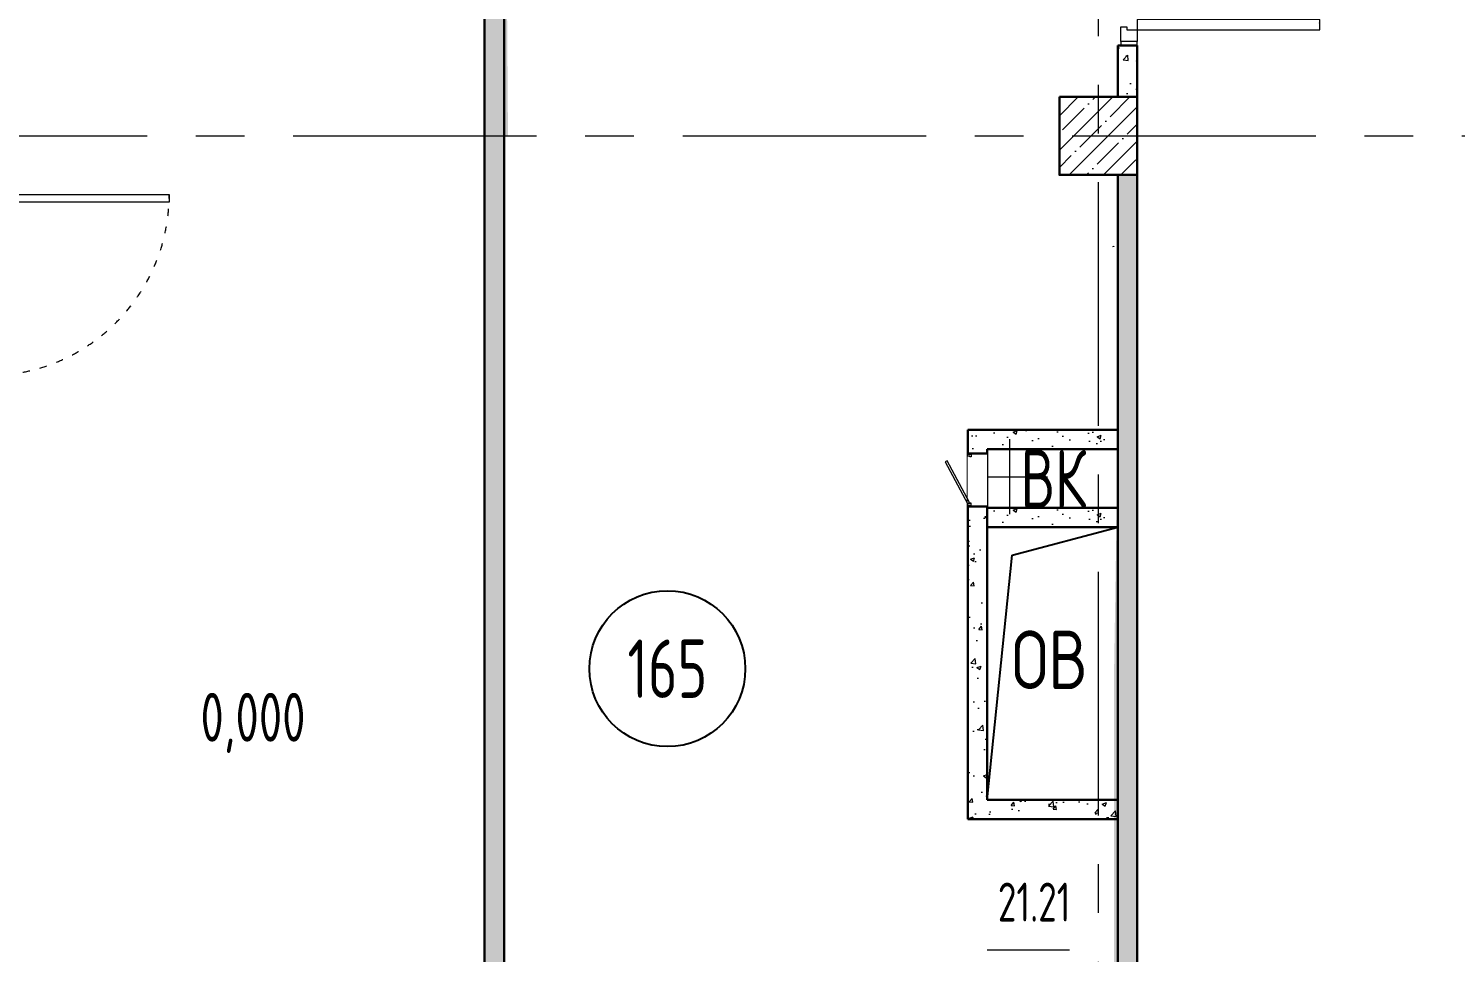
# Model space of a CAD drawing. Header units: millimetres. Extents: x -8689834 to 9419935, y 0 to 233063.
# Drawn here: x -187726 to -180400, y 120411 to 125152 of the extents above; entities that cross this region are included whole.
import ezdxf
from ezdxf import colors
from ezdxf.entities.mleader import LeaderData, LeaderLine
from ezdxf.enums import TextEntityAlignment as Align
from ezdxf.math import Vec2, Vec3

# ---------------------------------------------------------------- set-up
doc = ezdxf.new("R2010")
doc.units = ezdxf.units.MM
doc.header["$MEASUREMENT"] = 0
doc.set_wipeout_variables(frame=1)
doc.linetypes.add('ACAD_ISO03W100', pattern=[30, 12, -18])
doc.linetypes.add('CENTER', pattern=[2, 1.25, -0.25, 0.25, -0.25])
doc.layers.get('0').update_dxf_attribs({"color": 250, "lineweight": 9})
for name, color, linetype, lineweight in [('_ВК-К1', 14, 'Continuous', 40), ('АР_Выноски АПР', 7, 'Continuous', 5), ('АР_Двери', 175, 'Continuous', 18), ('АР_Колонны', 250, 'Continuous', 30), ('АР_Колонны Штрих', 250, 'Continuous', 5), ('АР_Маркер экспликации', 239, 'Continuous', 13), ('АР_Номер помещения', 1, 'Continuous', 25), ('АР_Оси', 195, 'Continuous', 9), ('АР_Отметки', 250, 'Continuous', 15), ('АР_Перегородки газоблок', 165, 'Continuous', 30), ('АР_Перегородки газоблок_Штрих', 165, 'Continuous', 5), ('АР_Помещения_площадь', 19, 'Continuous', 9), ('Задания на лючки', 32, 'Continuous', 15), ('Подвал', 250, 'Continuous', 30), ('Эвакуация', 7, 'Continuous', 9)]:
    doc.layers.add(name, color=color, linetype=linetype, lineweight=lineweight)
doc.layers.add('АР_Отверстия', color=251, linetype='Continuous')
doc.layers.add('М_шахты ОВ-АР', color=10, linetype='Continuous')
doc.styles.add('ICOCPEUR', font='isocpeur.ttf')
doc.styles.add('ISOCPEUR', font='isocpeur.ttf', dxfattribs={"width": 0.7})
doc.styles.get("Standard").update_dxf_attribs({"font": 'isocpeur.ttf', "width": 0.7})
pattern_1 = [(50, (0, 0), (215.17805, -18.82564), [22.5, -247.5]), (355, (0, 0), (-41.6254, 225.65764), [18, -198]), (100.45144, (17.93, -1.57), (173.55265, 206.832), [19.12206, -210.34263]), (46.1842, (0, 60), (320.1724, -49.65578), [33.75, -371.25]), (96.63564, (26.68, 55.86), (280.3986, 292.2356), [28.6831, -315.51413]), (351.18416, (0, 60), (280.3986, 292.2356), [27, -297]), (21, (30, 45), (179.07212, -120.78567), [22.5, -247.5]), (326, (30, 45), (72.9946, 217.54501), [18, -198]), (71.45144, (44.92, 34.93), (252.06671, 96.75935), [19.12206, -210.34263]), (37.5, (0, 0), (3.647957, 99.868156), [0, -195.6, 0, -201, 0, -198.75]), (7.5, (0, 0), (78.92086, 118.323514), [0, -114.6, 0, -191.1, 0, -75.75]), (327.5, (-66.9, 0), (160.14673, -6.766462), [0, -75, 0, -234, 0, -310.5]), (317.5, (-96.9, 0), (174.95585, 30.031495), [0, -97.5, 0, -155.4, 0, -220.5])]

# ---------------------------------------------------------------- blocks, each defined once
blk = doc.blocks.new('*U35')
at = {"layer": 'АР_Номер помещения', "color": 7}
blk.add_circle((-263.9, -2290.1), 400, dxfattribs=at)
at = {"layer": 'АР_Помещения_площадь', "color": 7}
blk.add_line((1800.3, -3734.5), (1377.9, -3734.5), dxfattribs=at)
at = {"color": 7, "style": 'ISOCPEUR', "width": 0.7, "flags": 1}
blk.add_attdef('КАТЕГОРИЯ', (-499.2, -2092.2), '', height=250, dxfattribs=at)
at = {"layer": 'АР_Номер помещения', "color": 7, "style": 'ISOCPEUR', "width": 0.7}
blk.add_attdef('НОМЕР_ПОМЕЩЕНИЯ', text='', height=300, dxfattribs=at).set_placement((-263.9, -2290.1), align=Align.MIDDLE_CENTER)
at = {"layer": 'АР_Помещения_площадь', "color": 7, "lineweight": 30, "width": 0.7, "flags": 104}
blk.add_attdef('ИМЯ_ПОМЕЩЕНИЯ', text='', height=100, dxfattribs=at).set_placement((157.6, 1217.1), align=Align.MIDDLE_CENTER)
at = {"layer": 'АР_Помещения_площадь', "color": 7, "style": 'ISOCPEUR', "width": 0.7}
blk.add_attdef('ПЛОЩАДЬ_ПОМЕЩЕНИЯ', text='', height=200, dxfattribs=at).set_placement((1805.1, -3488), align=Align.MIDDLE_RIGHT)
blk = doc.blocks.new('двупольн.дв.2000')
at = {"layer": 'АР_Двери'}
for points in [[(0, 2017), (85, 2017), (85, 1995.7), (0, 1995.7), (0, 2017)], [(85, 1995.7), (0, 1995.7), (0, 1921.4), (31.9, 1921.4), (31.9, 1937.3), (85, 1937.3), (85, 1995.7)], [(85, 4.2), (0, 4.2), (0, 78.6), (31.9, 78.6), (31.9, 62.7), (85, 62.7), (85, 4.2)], [(0, -17), (85, -17), (85, 4.2), (0, 4.2), (0, -17)]]:
    blk.add_lwpolyline(points, dxfattribs=at)
for points in [[(85, 1937.3), (1022.3, 1937.3), (1022.3, 1884.3), (85, 1884.3)], [(85, 62.7), (1022.3, 62.7), (1022.3, 115.6), (85, 115.6)]]:
    blk.add_lwpolyline(points, close=True, dxfattribs=at)
at = {"layer": 'АР_Двери', "linetype": 'ACAD_ISO03W100', "ltscale": 3}
for centre, start, end in [((72.8, 1949.5), 270.73674, 359.26326), ((72.8, 50.4), 0.73674, 89.26326)]:
    blk.add_arc(centre, 949.6, start, end, dxfattribs=at)
blk = doc.blocks.new('*U760')
for points in [[(-55, -80), (-55, 0), (-115, 0), (-115, -40), (-100, -40), (-100, -80), (-55, -80)], [(0, 0), (0, -80), (-55, -80), (-55, 0), (0, 0)], [(-1130, 0), (-1130, -80), (-1075, -80), (-1075, 0), (-1130, 0)], [(-1075, -80), (-1075, 0), (-1015, 0), (-1015, -40), (-1030, -40), (-1030, -80), (-1075, -80)]]:
    blk.add_lwpolyline(points)
blk.add_lwpolyline([(-100, -80), (-100, -1010), (-140, -1010), (-140, -80)], close=True)
at = {"linetype": 'ACAD_ISO03W100', "ltscale": 3}
blk.add_arc((-100, -80), 930, 180, 270, dxfattribs=at)
blk = doc.blocks.new('_DotSmall')
at = {"color": 0, "linetype": 'ByBlock', "const_width": 0.5}
blk.add_lwpolyline([(-0.0625, 0, 1), (0.0625, 0, 1)], format="xyb", close=True, dxfattribs=at)
blk = doc.blocks.new('A$C6552fe61')
at = {"layer": '_ВК-К1', "color": 18, "lineweight": 9, "ltscale": 100, "true_color": 0x000000}
for p, q in [((0, 192.4), (0, -192.4)), ((-195.4, 0), (195.4, 0))]:
    blk.add_line(p, q, dxfattribs=at)
blk = doc.blocks.new('*U2026')
at = {"color": 7}
blk.add_wipeout([(-565, 60), (445, 60), (445, -310), (-565, -310)], dxfattribs=at)
for p, q in [((-530, 60), (-565, 60)), ((-550, 60), (-550, -10)), ((-550, -10), (-550, 60)), ((-510, 60), (-530, 60)), ((-510, 20), (-510, 60)), ((-500, 20), (-510, 20)), ((-500, -10), (-500, 20)), ((380, -10), (380, 20)), ((380, 20), (390, 20)), ((390, 20), (390, 60)), ((390, 60), (410, 60)), ((410, 60), (445, 60)), ((430, 60), (430, -10)), ((430, -10), (430, 60)), ((-565, -10), (-530, -10)), ((-530, -10), (-500, -10)), ((410, -10), (380, -10)), ((445, -10), (410, -10))]:
    blk.add_line(p, q)
at = {"lineweight": 30}
for p, q in [((-565, 60), (-565, -310)), ((445, 60), (445, -310))]:
    blk.add_line(p, q, dxfattribs=at)
blk.add_lwpolyline([(389, 60), (370, 25), (-424, 448), (-406, 483)], close=True)

msp = doc.modelspace()

# ---------------------------------------------------------------- hatches: boundary and pattern name
at = {"layer": 'АР_Колонны Штрих', "ltscale": 100}
h = msp.add_hatch(dxfattribs=at)
h.set_pattern_fill('ANSI35', color=256, scale=500)
h.set_pattern_definition([(45, (-1139486.01, 164672.16), (-88.388348, 88.388348), []), (45, (-1139397.63, 164672.16), (-88.388348, 88.388348), [156.25, -31.25, 0, -31.25])])
h.paths.add_polyline_path([(-182033.915, 124800.682), (-182433.915, 124800.682), (-182433.915, 124400.682), (-182033.915, 124400.682)])
at = {"layer": 'АР_Перегородки газоблок_Штрих', "ltscale": 100}
h = msp.add_hatch(dxfattribs=at)
h.set_pattern_fill('AR-CONC', color=256, scale=30)
h.set_pattern_definition(pattern_1)
h.paths.add_polyline_path([(-185284.444, 124600.682), (-185384.444, 124600.682), (-185384.444, 118400.682), (-185060.174, 118400.682), (-185060.174, 118500.682), (-185284.444, 118500.682), (-185284.444, 119947.165), (-183895.015, 119947.165), (-183375.015, 119947.165), (-182233.915, 119947.165), (-182233.915, 120047.165), (-185284.444, 120047.165)])
h.paths.add_polyline_path([(-185284.444, 127350.682), (-185384.444, 127350.682), (-185384.444, 124600.682), (-185264.444, 124600.682)])
h.paths.add_polyline_path([(-182033.915, 124400.682), (-182133.915, 124400.682), (-182133.915, 123035.6), (-182154.036, 121795.6), (-182153.965, 120047.165), (-182233.915, 120047.165), (-182233.915, 119947.165), (-182133.915, 119947.165), (-182133.915, 119327.165), (-182133.915, 118800.682), (-182033.915, 118800.682)])
h = msp.add_hatch(dxfattribs=at)
h.set_pattern_fill('AR-CONC', color=256, scale=30)
h.set_pattern_definition(pattern_1)
h.paths.add_polyline_path([(-182034.463, 125064.869), (-182133.915, 125064.869), (-182034.463, 125064.883), (-182134.189, 125064.856), (-182133.641, 124800.682), (-182033.915, 124800.682)])
h = msp.add_hatch(dxfattribs=at)
h.set_pattern_fill('AR-CONC', color=256, scale=30)
h.set_pattern_definition([(50, (-269876.38, -641.58), (215.17805, -18.82564), [22.5, -247.5]), (355, (-269876.38, -641.58), (-41.6254, 225.65764), [18, -198]), (100.45144, (-269858.45, -643.15), (173.55265, 206.832), [19.12206, -210.34263]), (46.1842, (-269876.38, -581.58), (320.1724, -49.6558), [33.75, -371.25]), (96.63564, (-269849.7, -585.72), (280.3986, 292.2356), [28.6831, -315.5141]), (351.18416, (-269876.38, -581.58), (280.3986, 292.2356), [27, -297]), (21, (-269846.38, -596.58), (179.07212, -120.78567), [22.5, -247.5]), (326, (-269846.38, -596.58), (72.9946, 217.545), [18, -198]), (71.45144, (-269831.46, -606.65), (252.0667, 96.75935), [19.12206, -210.34263]), (37.5, (-269876.38, -641.58), (3.647957, 99.868156), [0, -195.6, 0, -201, 0, -198.75]), (7.5, (-269876.38, -641.58), (78.92086, 118.32351), [0, -114.6, 0, -191.1, 0, -75.75]), (327.5, (-269943.28, -641.58), (160.14673, -6.76646), [0, -75, 0, -234, 0, -310.5]), (317.5, (-269973.28, -641.58), (174.95585, 30.0315), [0, -97.5, 0, -155.4, 0, -220.5])])
h.paths.add_polyline_path([(-182134.043, 123092.753), (-182903.915, 123092.775), (-182903.915, 121094.65), (-182134.043, 121094.65), (-182134.043, 121194.65), (-182803.915, 121194.65), (-182803.982, 122992.753), (-182134.043, 122992.753)])
h = msp.add_hatch(dxfattribs=at)
h.set_pattern_fill('AR-CONC', color=256, scale=30)
h.set_pattern_definition([(50, (-269876.38, -1041.58), (215.17805, -18.82564), [22.5, -247.5]), (355, (-269876.38, -1041.58), (-41.6254, 225.65764), [18, -198]), (100.45144, (-269858.45, -1043.15), (173.55265, 206.832), [19.12206, -210.34263]), (46.1842, (-269876.38, -981.58), (320.1724, -49.6558), [33.75, -371.25]), (96.63564, (-269849.7, -985.72), (280.3986, 292.2356), [28.6831, -315.5141]), (351.18416, (-269876.38, -981.58), (280.3986, 292.2356), [27, -297]), (21, (-269846.38, -996.58), (179.07212, -120.78567), [22.5, -247.5]), (326, (-269846.38, -996.58), (72.9946, 217.545), [18, -198]), (71.45144, (-269831.46, -1006.65), (252.0667, 96.75935), [19.12206, -210.34263]), (37.5, (-269876.38, -1041.58), (3.647957, 99.868156), [0, -195.6, 0, -201, 0, -198.75]), (7.5, (-269876.38, -1041.58), (78.92086, 118.32351), [0, -114.6, 0, -191.1, 0, -75.75]), (327.5, (-269943.28, -1041.58), (160.14673, -6.76646), [0, -75, 0, -234, 0, -310.5]), (317.5, (-269973.28, -1041.58), (174.95585, 30.0315), [0, -97.5, 0, -155.4, 0, -220.5])])
h.paths.add_polyline_path([(-182134.043, 122692.753), (-182803.982, 122692.753), (-182803.982, 122592.753), (-182134.043, 122592.753)])

# ---------------------------------------------------------------- linework, layer by layer
at = {"layer": 'АР_Колонны', "ltscale": 100}
msp.add_lwpolyline([(-182433.915, 124800.682), (-182033.915, 124800.682), (-182033.915, 124400.682), (-182433.915, 124400.682)], close=True, dxfattribs=at)
at = {"layer": 'АР_Оси', "linetype": 'CENTER', "ltscale": 1000}
for p, q in [((-182233.915, 134363.151), (-182233.915, 78630.803)), ((-224367.609, 124600.682), (-141189.207, 124600.682)), ((-224367.609, 124600.682), (-141189.207, 124600.682))]:
    msp.add_line(p, q, dxfattribs=at)
at = {"layer": 'АР_Перегородки газоблок', "ltscale": 100}
for p, q in [((-182903.915, 123092.775), (-182134.043, 123092.753)), ((-182903.915, 123092.775), (-182903.915, 121094.65)), ((-182134.043, 122992.753), (-182803.915, 122992.753)), ((-182803.915, 122992.753), (-182803.915, 121194.65)), ((-182134.043, 122692.753), (-182803.982, 122692.753)), ((-182803.915, 121194.65), (-182134.043, 121194.65)), ((-182134.043, 121094.65), (-182903.915, 121094.65))]:
    msp.add_line(p, q, dxfattribs=at)
for points in [[(-185384.444, 118400.682), (-185384.444, 127350.682)], [(-185284.444, 127350.682), (-185284.444, 120047.165)], [(-182133.915, 124800.682), (-182133.915, 125064.89)], [(-182133.915, 125064.883), (-182033.915, 125064.848)], [(-182033.915, 124800.682), (-182033.915, 125064.848)], [(-182133.915, 124400.682), (-182133.915, 118800.682)], [(-182033.915, 124400.682), (-182033.915, 118800.682)], [(-182134.043, 122592.753), (-182803.982, 122592.753)]]:
    msp.add_lwpolyline(points, dxfattribs=at)
at = {"layer": 'М_шахты ОВ-АР', "linetype": 'ByBlock'}
for p, q in [((-182676.669, 122450.149), (-182134.043, 122592.753)), ((-182803.915, 121194.65), (-182676.669, 122450.149))]:
    msp.add_line(p, q, dxfattribs=at)
at = {"layer": 'Эвакуация', "lineweight": 18}
for p in [(-182158.665, 124034.128), (-182154.165, 124034.128)]:
    msp.add_line(p, (-182154.165, 124035.628), dxfattribs=at)
at = {"layer": 'Эвакуация'}
msp.add_line((-182154.165, 124035.628), (-182154.165, 124034.128), dxfattribs=at)

# ---------------------------------------------------------------- block references
at = {"layer": 'АР_Двери', "lineweight": 30, "ltscale": 100}
msp.add_blockref('двупольн.дв.2000', (-182118.915, 125081.878), dxfattribs=at)
at = {"layer": 'АР_Двери', "rotation": 90.00000000000001}
msp.add_blockref('*U760', (-188013.915, 124400.815), dxfattribs=at)
at = {"layer": 'АР_Маркер экспликации'}
ref = msp.add_blockref('*U35', (-184182.179, 124156.98), dxfattribs=at)
ref.add_attrib('НОМЕР_ПОМЕЩЕНИЯ', '165', dxfattribs={"layer": 'АР_Номер помещения', "color": 7, "height": 300, "style": 'ISOCPEUR', "width": 0.7}).set_placement((-184446.05, 121866.922), align=Align.MIDDLE_CENTER)
ref.add_attrib('ПЛОЩАДЬ_ПОМЕЩЕНИЯ', '21.21', dxfattribs={"layer": 'АР_Помещения_площадь', "color": 7, "height": 200, "style": 'ISOCPEUR', "width": 0.7}).set_placement((-182377.04, 120669.023), align=Align.MIDDLE_RIGHT)
at = {"layer": 'Подвал', "lineweight": 13, "ltscale": 500}
msp.add_blockref('A$C6552fe61', (-182689.444, 122851.775), dxfattribs=at)

# ---------------------------------------------------------------- texts
at = {"layer": 'АР_Отверстия', "color": 1, "ltscale": 100, "insert": (-182464.241, 122840.199), "char_height": 300, "attachment_point": 5, "line_spacing_factor": 0.7, "style": 'ICOCPEUR'}
msp.add_mtext('\\A1;{\\W0.7;ВК}', dxfattribs=at)
at = {"layer": 'АР_Отверстия', "ltscale": 100, "insert": (-182484.365, 121912.382), "char_height": 300, "attachment_point": 5, "line_spacing_factor": 0.7, "style": 'ICOCPEUR'}
msp.add_mtext('\\A1;{\\W0.8;ОВ}', dxfattribs=at)

# ---------------------------------------------------------------- leaders
at = {"layer": 'АР_Выноски АПР'}
ml = msp.add_multileader_mtext('Standard', dxfattribs=at)
ml.set_content('зашивка сифонов \\Pпод раковинами', color=256, style='ISOCPEUR')
ml.set_leader_properties()
ml.build(insert=Vec2(0, 0))
ml.multileader.update_dxf_attribs({"text_left_attachment_type": 6, "text_right_attachment_type": 6, "dogleg_length": 100, "arrow_head_size": 250})
ctx = ml.context
ctx.base_point, ctx.char_height, ctx.arrow_head_size, ctx.landing_gap_size, ctx.plane_origin = Vec3(-190093.211, 121727.802), 250, 250, 25, Vec3(-184592.624, 131529.89)
ctx.left_attachment, ctx.right_attachment = 6, 6
notes = []
notes.append((ctx, [(0, (1, 1, 0), (-190193.211, 121727.802), (1, 0), 100, [(2, [(-191084.338, 121053.215)], 0, [])])]))
ctx.mtext.insert, ctx.mtext.width, ctx.mtext.defined_height, ctx.mtext.flow_direction = Vec3(-190068.211, 122052.802), 4200.76545, 12.17, 5
at = {"layer": 'АР_Отметки'}
ml = msp.add_multileader_mtext('Standard', dxfattribs=at)
ml.set_content('-0,180', color=256, style='ISOCPEUR')
ml.set_leader_properties(color=256, linetype='Continuous', lineweight=-1)
ml.set_arrow_properties(name='DOTSMALL')
ml.build(insert=Vec2(0, 0))
ml.multileader.update_dxf_attribs({"has_text_frame": 1, "text_left_attachment_type": 4, "text_right_attachment_type": 4, "dogleg_length": 100, "arrow_head_size": 180})
ctx = ml.context
ctx.base_point, ctx.char_height, ctx.arrow_head_size, ctx.landing_gap_size, ctx.plane_origin = Vec3(-187330.859, 132104.907), 250, 180, 50, Vec3(-189492.071, 131156.158)
ctx.left_attachment, ctx.right_attachment = 4, 4
notes.append((ctx, [(0, (0, 0, 0), (0, 0), (1, 0), 1, [])]))
ctx.mtext.insert, ctx.mtext.width, ctx.mtext.line_spacing_style, ctx.mtext.flow_direction = Vec3(-187280.859, 132438.24), 852.69703, 2, 5
ml = msp.add_multileader_mtext('Standard', dxfattribs=at)
ml.set_content('-0,180', color=256, style='ISOCPEUR')
ml.set_leader_properties(color=256, linetype='Continuous', lineweight=-1)
ml.set_arrow_properties(name='DOTSMALL')
ml.build(insert=Vec2(0, 0))
ml.multileader.update_dxf_attribs({"has_text_frame": 1, "text_left_attachment_type": 4, "text_right_attachment_type": 4, "dogleg_length": 100, "arrow_head_size": 180})
ctx = ml.context
ctx.base_point, ctx.char_height, ctx.arrow_head_size, ctx.landing_gap_size, ctx.plane_origin = Vec3(-186007.86, 129680.963), 250, 180, 50, Vec3(-188169.073, 128732.214)
ctx.left_attachment, ctx.right_attachment = 4, 4
notes.append((ctx, [(0, (0, 0, 0), (0, 0), (1, 0), 1, [])]))
ctx.mtext.insert, ctx.mtext.width, ctx.mtext.line_spacing_style, ctx.mtext.flow_direction = Vec3(-185957.86, 130014.296), 852.69703, 2, 5
ml = msp.add_multileader_mtext('Standard', dxfattribs=at)
ml.set_content('Л.4', color=256, style='ISOCPEUR')
ml.set_leader_properties(color=256, linetype='Continuous', lineweight=-1)
ml.set_arrow_properties(name='DOTSMALL')
ml.build(insert=Vec2(0, 0))
ml.multileader.update_dxf_attribs({"has_text_frame": 1, "text_left_attachment_type": 4, "text_right_attachment_type": 4, "dogleg_length": 100, "arrow_head_size": 180})
ctx = ml.context
ctx.base_point, ctx.char_height, ctx.arrow_head_size, ctx.landing_gap_size, ctx.plane_origin = Vec3(-184816.284, 129601.585), 250, 180, 50, Vec3(-159580.366, 117978.465)
ctx.left_attachment, ctx.right_attachment = 4, 4
notes.append((ctx, [(0, (0, 0, 0), (0, 0), (1, 0), 1, [])]))
ctx.mtext.insert, ctx.mtext.width, ctx.mtext.line_spacing_style, ctx.mtext.flow_direction = Vec3(-184766.284, 129934.918), 852.69703, 2, 5
ml = msp.add_multileader_mtext('Standard', dxfattribs=at)
ml.set_content('-0,180', color=256, style='ISOCPEUR')
ml.set_leader_properties(color=256, linetype='Continuous', lineweight=-1)
ml.set_arrow_properties(name='DOTSMALL')
ml.build(insert=Vec2(0, 0))
ml.multileader.update_dxf_attribs({"has_text_frame": 1, "text_left_attachment_type": 4, "text_right_attachment_type": 4, "dogleg_length": 100, "arrow_head_size": 180})
ctx = ml.context
ctx.base_point, ctx.char_height, ctx.arrow_head_size, ctx.landing_gap_size, ctx.plane_origin = Vec3(-195902.064, 128915.242), 250, 180, 50, Vec3(-198063.277, 127966.493)
ctx.left_attachment, ctx.right_attachment = 4, 4
notes.append((ctx, [(0, (0, 0, 0), (0, 0), (1, 0), 1, [])]))
ctx.mtext.insert, ctx.mtext.width, ctx.mtext.line_spacing_style, ctx.mtext.flow_direction = Vec3(-195852.064, 129248.575), 852.69703, 2, 5
ml = msp.add_multileader_mtext('Standard', dxfattribs=at)
ml.set_content('-0,180', color=256, style='ISOCPEUR')
ml.set_leader_properties(color=256, linetype='Continuous', lineweight=-1)
ml.set_arrow_properties(name='DOTSMALL')
ml.build(insert=Vec2(0, 0))
ml.multileader.update_dxf_attribs({"has_text_frame": 1, "text_left_attachment_type": 4, "text_right_attachment_type": 4, "dogleg_length": 100, "arrow_head_size": 180})
ctx = ml.context
ctx.base_point, ctx.char_height, ctx.arrow_head_size, ctx.landing_gap_size, ctx.plane_origin = Vec3(-204920.729, 122356.468), 250, 180, 50, Vec3(-207081.941, 121407.719)
ctx.left_attachment, ctx.right_attachment = 4, 4
notes.append((ctx, [(0, (0, 0, 0), (0, 0), (1, 0), 1, [])]))
ctx.mtext.insert, ctx.mtext.width, ctx.mtext.line_spacing_style, ctx.mtext.flow_direction = Vec3(-204870.729, 122689.802), 852.69703, 2, 5
ml = msp.add_multileader_mtext('Standard', dxfattribs=at)
ml.set_content('{\\W0.8;-2,730}', color=256, style='ISOCPEUR')
ml.set_leader_properties(color=256, linetype='Continuous', lineweight=-1)
ml.set_arrow_properties(name='DOTSMALL')
ml.build(insert=Vec2(0, 0))
ml.multileader.update_dxf_attribs({"has_text_frame": 1, "text_left_attachment_type": 4, "text_right_attachment_type": 4, "dogleg_length": 100, "arrow_head_size": 180})
ctx = ml.context
ctx.base_point, ctx.char_height, ctx.arrow_head_size, ctx.landing_gap_size, ctx.plane_origin = Vec3(-314791.321, 121809.018, 0), 250, 180, 50, Vec3(-319449.83, 117956.711, 0)
ctx.left_attachment, ctx.right_attachment = 4, 4
notes.append((ctx, [(0, (0, 0, 0), (0, 0), (1, 0), 1, [])]))
ctx.mtext.insert, ctx.mtext.width, ctx.mtext.defined_height, ctx.mtext.line_spacing_style, ctx.mtext.flow_direction = Vec3(-314741.321, 122142.352, 0), 769.98896, 343.888, 2, 5
ml = msp.add_multileader_mtext('Standard', dxfattribs=at)
ml.set_content('0,000', color=256, style='ISOCPEUR')
ml.set_leader_properties(color=256, linetype='Continuous', lineweight=-1)
ml.set_arrow_properties(name='DOTSMALL')
ml.build(insert=Vec2(0, 0))
ml.multileader.update_dxf_attribs({"has_text_frame": 1, "text_left_attachment_type": 4, "text_right_attachment_type": 4, "dogleg_length": 100, "arrow_head_size": 180})
ctx = ml.context
ctx.base_point, ctx.char_height, ctx.arrow_head_size, ctx.landing_gap_size, ctx.plane_origin = Vec3(-186893.33, 121409.367), 250, 180, 50, Vec3(-189054.543, 120460.618)
ctx.left_attachment, ctx.right_attachment = 4, 4
notes.append((ctx, [(0, (0, 0, 0), (0, 0), (1, 0), 1, [])]))
ctx.mtext.insert, ctx.mtext.width, ctx.mtext.line_spacing_style, ctx.mtext.flow_direction = Vec3(-186843.33, 121742.7), 852.69703, 2, 5
for ctx, leaders in notes:
    for number, flags, end, landing, length, lines in leaders:
        leader = LeaderData()
        leader.index, (leader.has_last_leader_line, leader.has_dogleg_vector, leader.attachment_direction) = number, flags
        leader.last_leader_point, leader.dogleg_vector, leader.dogleg_length = Vec3(end), Vec3(landing), length
        for number, points, colour, breaks in lines:
            line = LeaderLine()
            line.index, line.vertices, line.color, line.breaks = number, Vec3.list(points), colors.encode_raw_color(colour), breaks
            leader.lines.append(line)
        ctx.leaders.append(leader)

# ---------------------------------------------------------------- next in the draw order: block references
at = {"layer": 'Задания на лючки', "xscale": -0.2701273999331003, "yscale": 0.2701273999331003, "zscale": 0.2701273999331003, "rotation": 89.99771929390577}
msp.add_blockref('*U2026', (-182888.855, 122818.964), dxfattribs=at)

doc.saveas('drawing.dxf')
